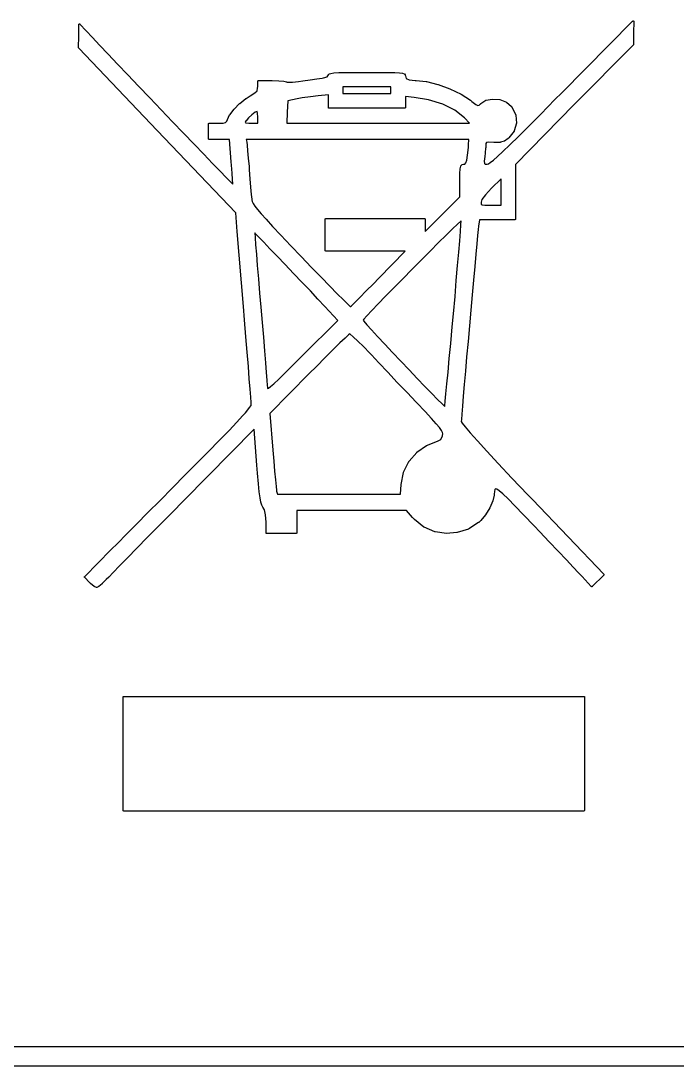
# Model space of a CAD drawing. Extents: x 92.1 to 192.1, y -135.1 to -45.9.
# Drawn here: x 147.86 to 152.88, y -135.07 to -127.07 of the extents above; entities that cross this region are included whole.
import ezdxf

# ---------------------------------------------------------------- set-up
doc = ezdxf.new("R2010")
doc.units = 0
doc.header["$MEASUREMENT"] = 0
doc.layers.add('BLACK', color=7, linetype='CONTINUOUS')

msp = doc.modelspace()

# ---------------------------------------------------------------- linework, layer by layer
at = {"layer": 'BLACK', "linetype": 'CONTINUOUS'}
for p, q in [((151.998, -127.622), (152.54, -127.073)), ((152.54, -127.073), (152.541, -127.073)), ((152.541, -127.073), (152.541, -127.072)), ((152.541, -127.072), (152.542, -127.072)), ((152.542, -127.072), (152.542, -127.072)), ((152.542, -127.072), (152.542, -127.072)), ((152.542, -127.072), (152.543, -127.072)), ((152.543, -127.072), (152.543, -127.072)), ((152.543, -127.072), (152.543, -127.072)), ((152.543, -127.072), (152.544, -127.072)), ((152.544, -127.072), (152.545, -127.072)), ((152.545, -127.072), (152.545, -127.072)), ((152.545, -127.072), (152.545, -127.072)), ((152.545, -127.072), (152.546, -127.072)), ((152.546, -127.072), (152.546, -127.072)), ((152.546, -127.072), (152.547, -127.072)), ((152.547, -127.072), (152.547, -127.072)), ((152.547, -127.072), (152.547, -127.073)), ((152.547, -127.073), (152.548, -127.073)), ((152.548, -127.073), (152.548, -127.074)), ((152.548, -127.074), (152.548, -127.074)), ((152.548, -127.074), (152.548, -127.074)), ((152.548, -127.074), (152.549, -127.075)), ((152.549, -127.077), (152.548, -127.164)), ((152.549, -127.075), (152.549, -127.075)), ((152.549, -127.075), (152.549, -127.075)), ((152.549, -127.075), (152.549, -127.076)), ((152.549, -127.076), (152.549, -127.077)), ((148.302, -127.099), (148.302, -127.098)), ((148.302, -127.098), (148.302, -127.098)), ((148.302, -127.098), (148.303, -127.098)), ((148.302, -127.1), (148.302, -127.099)), ((148.302, -127.188), (148.302, -127.1)), ((148.303, -127.097), (148.304, -127.096)), ((148.303, -127.098), (148.303, -127.097)), ((148.303, -127.097), (148.303, -127.097)), ((148.303, -127.097), (148.303, -127.097)), ((148.303, -127.097), (148.303, -127.097)), ((148.304, -127.096), (148.304, -127.096)), ((148.304, -127.096), (148.305, -127.096)), ((148.305, -127.096), (148.305, -127.095)), ((148.305, -127.095), (148.305, -127.095)), ((148.305, -127.095), (148.306, -127.095)), ((148.306, -127.095), (148.306, -127.095)), ((148.306, -127.095), (148.306, -127.095)), ((148.306, -127.095), (148.307, -127.095)), ((148.307, -127.095), (148.308, -127.095)), ((148.308, -127.095), (148.308, -127.095)), ((148.308, -127.095), (148.308, -127.095)), ((148.308, -127.095), (148.309, -127.095)), ((148.309, -127.095), (148.309, -127.095)), ((148.309, -127.095), (148.31, -127.095)), ((148.31, -127.095), (148.31, -127.096)), ((148.31, -127.096), (148.31, -127.096)), ((148.31, -127.096), (148.311, -127.096)), ((148.311, -127.096), (148.408, -127.2)), ((152.548, -127.164), (152.548, -127.251)), ((148.301, -127.276), (148.302, -127.188)), ((148.408, -127.2), (148.462, -127.258)), ((148.301, -127.277), (148.301, -127.276)), ((148.302, -127.277), (148.301, -127.277)), ((148.301, -127.277), (148.301, -127.277)), ((148.302, -127.278), (148.302, -127.277)), ((148.302, -127.279), (148.302, -127.278)), ((148.302, -127.278), (148.302, -127.278)), ((148.302, -127.278), (148.302, -127.278)), ((148.302, -127.28), (148.302, -127.279)), ((148.303, -127.28), (148.302, -127.28)), ((148.903, -127.911), (148.303, -127.28)), ((148.303, -127.28), (148.303, -127.28)), ((148.462, -127.258), (148.462, -127.258)), ((148.462, -127.258), (148.526, -127.326)), ((148.526, -127.326), (148.598, -127.402)), ((152.546, -127.254), (152.094, -127.713)), ((152.547, -127.253), (152.546, -127.254)), ((152.546, -127.254), (152.546, -127.254)), ((152.546, -127.254), (152.546, -127.254)), ((152.548, -127.251), (152.547, -127.252)), ((152.547, -127.252), (152.547, -127.252)), ((152.547, -127.252), (152.547, -127.253)), ((152.547, -127.253), (152.547, -127.253)), ((152.547, -127.253), (152.547, -127.253)), ((152.548, -127.251), (152.548, -127.251)), ((152.548, -127.251), (152.548, -127.251)), ((148.598, -127.402), (148.598, -127.402)), ((148.598, -127.402), (148.677, -127.485)), ((148.677, -127.485), (148.677, -127.485)), ((148.677, -127.485), (148.76, -127.572)), ((150.204, -127.499), (150.213, -127.486)), ((150.213, -127.486), (150.216, -127.481)), ((150.216, -127.481), (150.218, -127.479)), ((150.218, -127.479), (150.219, -127.478)), ((150.218, -127.479), (150.218, -127.479)), ((150.219, -127.478), (150.231, -127.474)), ((150.231, -127.474), (150.231, -127.474)), ((150.231, -127.474), (150.232, -127.474)), ((150.232, -127.474), (150.255, -127.47)), ((150.255, -127.47), (150.292, -127.468)), ((150.255, -127.47), (150.255, -127.47)), ((150.255, -127.47), (150.255, -127.47)), ((150.292, -127.468), (150.346, -127.467)), ((150.292, -127.468), (150.292, -127.468)), ((150.292, -127.468), (150.292, -127.468)), ((150.346, -127.467), (150.42, -127.466)), ((150.346, -127.467), (150.346, -127.467)), ((150.346, -127.467), (150.346, -127.467)), ((150.42, -127.466), (150.42, -127.466)), ((150.42, -127.466), (150.42, -127.466)), ((150.42, -127.466), (150.507, -127.466)), ((150.507, -127.466), (150.507, -127.466)), ((150.507, -127.466), (150.507, -127.466)), ((150.507, -127.466), (150.599, -127.466)), ((150.599, -127.466), (150.599, -127.466)), ((150.599, -127.466), (150.599, -127.466)), ((150.599, -127.466), (150.67, -127.466)), ((150.67, -127.466), (150.67, -127.466)), ((150.67, -127.466), (150.67, -127.466)), ((150.67, -127.466), (150.721, -127.467)), ((150.721, -127.467), (150.721, -127.467)), ((150.721, -127.467), (150.721, -127.467)), ((150.721, -127.467), (150.756, -127.469)), ((150.756, -127.469), (150.757, -127.469)), ((150.757, -127.469), (150.757, -127.469)), ((150.757, -127.469), (150.779, -127.472)), ((150.779, -127.472), (150.779, -127.473)), ((150.779, -127.473), (150.78, -127.473)), ((150.78, -127.473), (150.792, -127.477)), ((150.792, -127.477), (150.792, -127.477)), ((150.792, -127.477), (150.793, -127.477)), ((150.793, -127.477), (150.793, -127.478)), ((150.793, -127.478), (150.793, -127.478)), ((150.793, -127.478), (150.794, -127.478)), ((150.794, -127.478), (150.794, -127.478)), ((150.794, -127.478), (150.799, -127.484)), ((150.799, -127.484), (150.799, -127.485)), ((150.799, -127.485), (150.8, -127.485)), ((150.8, -127.485), (150.8, -127.486)), ((150.8, -127.486), (150.8, -127.486)), ((150.8, -127.486), (150.8, -127.486)), ((150.8, -127.486), (150.8, -127.487)), ((150.8, -127.487), (150.801, -127.493)), ((149.672, -127.532), (149.673, -127.531)), ((149.672, -127.533), (149.672, -127.532)), ((149.672, -127.532), (149.672, -127.532)), ((149.672, -127.532), (149.672, -127.532)), ((149.672, -127.534), (149.672, -127.533)), ((149.672, -127.533), (149.672, -127.533)), ((149.672, -127.571), (149.672, -127.534)), ((149.673, -127.531), (149.673, -127.53)), ((149.673, -127.53), (149.673, -127.53)), ((149.673, -127.53), (149.674, -127.53)), ((149.673, -127.531), (149.673, -127.531)), ((149.674, -127.53), (149.674, -127.529)), ((149.674, -127.529), (149.675, -127.529)), ((149.674, -127.53), (149.674, -127.53)), ((149.675, -127.529), (149.675, -127.529)), ((149.675, -127.529), (149.676, -127.529)), ((149.676, -127.529), (149.676, -127.529)), ((149.676, -127.529), (149.676, -127.529)), ((149.676, -127.529), (149.677, -127.529)), ((149.677, -127.529), (149.783, -127.529)), ((149.783, -127.529), (149.783, -127.529)), ((149.783, -127.529), (149.783, -127.529)), ((149.783, -127.529), (149.832, -127.53)), ((149.832, -127.53), (149.832, -127.53)), ((149.832, -127.53), (149.832, -127.53)), ((149.832, -127.53), (149.87, -127.533)), ((149.87, -127.533), (149.87, -127.533)), ((149.87, -127.533), (149.87, -127.533)), ((149.87, -127.533), (149.892, -127.538)), ((149.892, -127.538), (149.892, -127.538)), ((149.892, -127.538), (149.892, -127.538)), ((149.892, -127.538), (149.893, -127.538)), ((149.893, -127.538), (149.893, -127.538)), ((149.893, -127.538), (149.893, -127.538)), ((149.893, -127.538), (149.894, -127.539)), ((149.894, -127.539), (149.895, -127.54)), ((149.895, -127.54), (149.907, -127.542)), ((149.907, -127.542), (149.938, -127.541)), ((149.938, -127.541), (149.984, -127.536)), ((149.984, -127.536), (150.016, -127.532)), ((150.016, -127.532), (150.073, -127.523)), ((150.073, -127.523), (150.125, -127.515)), ((150.073, -127.523), (150.073, -127.523)), ((150.073, -127.523), (150.073, -127.523)), ((150.125, -127.515), (150.164, -127.51)), ((150.125, -127.515), (150.125, -127.515)), ((150.125, -127.515), (150.125, -127.515)), ((150.164, -127.51), (150.165, -127.51)), ((150.165, -127.51), (150.176, -127.508)), ((150.165, -127.51), (150.165, -127.51)), ((150.176, -127.508), (150.204, -127.499)), ((150.801, -127.493), (150.808, -127.513)), ((150.808, -127.513), (150.83, -127.524)), ((150.83, -127.524), (150.875, -127.529)), ((150.875, -127.529), (150.883, -127.529)), ((150.883, -127.529), (150.883, -127.529)), ((150.883, -127.529), (150.884, -127.529)), ((150.884, -127.529), (150.961, -127.537)), ((150.961, -127.537), (150.962, -127.537)), ((150.962, -127.537), (150.962, -127.537)), ((150.962, -127.537), (151.05, -127.559)), ((151.05, -127.559), (151.05, -127.559)), ((151.05, -127.559), (151.051, -127.559)), ((151.051, -127.559), (151.142, -127.592)), ((148.76, -127.572), (148.846, -127.662)), ((149.582, -127.665), (149.613, -127.645)), ((149.613, -127.645), (149.649, -127.624)), ((149.613, -127.645), (149.613, -127.645)), ((149.613, -127.645), (149.613, -127.645)), ((149.649, -127.624), (149.666, -127.607)), ((149.666, -127.607), (149.671, -127.587)), ((149.671, -127.587), (149.672, -127.574)), ((149.672, -127.574), (149.672, -127.571)), ((150.133, -127.645), (150.074, -127.653)), ((150.213, -127.637), (150.133, -127.645)), ((150.213, -127.735), (150.213, -127.637)), ((150.323, -127.576), (150.323, -127.629)), ((150.69, -127.576), (150.323, -127.576)), ((150.323, -127.629), (150.69, -127.629)), ((150.69, -127.629), (150.69, -127.576)), ((151.142, -127.592), (151.142, -127.592)), ((151.142, -127.592), (151.142, -127.592)), ((151.142, -127.592), (151.228, -127.634)), ((151.228, -127.634), (151.228, -127.634)), ((151.228, -127.634), (151.228, -127.634)), ((151.228, -127.634), (151.3, -127.68)), ((151.946, -127.675), (151.998, -127.622)), ((148.846, -127.662), (148.933, -127.754)), ((149.49, -127.748), (149.533, -127.705)), ((149.533, -127.705), (149.534, -127.704)), ((149.534, -127.704), (149.581, -127.666)), ((149.534, -127.704), (149.534, -127.704)), ((149.581, -127.666), (149.582, -127.666)), ((149.582, -127.666), (149.582, -127.665)), ((149.902, -127.683), (149.898, -127.77)), ((149.973, -127.669), (149.902, -127.683)), ((150.011, -127.662), (149.973, -127.669)), ((150.074, -127.653), (150.011, -127.662)), ((150.868, -127.658), (150.801, -127.65)), ((150.801, -127.65), (150.801, -127.735)), ((150.978, -127.676), (150.868, -127.658)), ((151.088, -127.709), (150.978, -127.676)), ((151.179, -127.755), (151.088, -127.709)), ((151.3, -127.68), (151.3, -127.68)), ((151.3, -127.68), (151.301, -127.681)), ((151.301, -127.681), (151.31, -127.688)), ((151.31, -127.688), (151.31, -127.688)), ((151.31, -127.688), (151.34, -127.712)), ((151.34, -127.712), (151.356, -127.72)), ((151.356, -127.72), (151.365, -127.718)), ((151.365, -127.718), (151.377, -127.706)), ((151.377, -127.706), (151.378, -127.706)), ((151.378, -127.705), (151.416, -127.68)), ((151.378, -127.706), (151.378, -127.705)), ((151.416, -127.68), (151.416, -127.68)), ((151.416, -127.68), (151.417, -127.68)), ((151.417, -127.68), (151.417, -127.68)), ((151.417, -127.68), (151.418, -127.68)), ((151.418, -127.68), (151.468, -127.67)), ((151.418, -127.68), (151.418, -127.68)), ((151.418, -127.68), (151.418, -127.68)), ((151.468, -127.67), (151.469, -127.67)), ((151.469, -127.67), (151.469, -127.67)), ((151.469, -127.67), (151.523, -127.675)), ((151.523, -127.675), (151.523, -127.675)), ((151.523, -127.675), (151.524, -127.675)), ((151.524, -127.675), (151.574, -127.694)), ((151.574, -127.694), (151.574, -127.694)), ((151.574, -127.694), (151.575, -127.695)), ((151.575, -127.695), (151.613, -127.727)), ((151.613, -127.727), (151.614, -127.727)), ((151.614, -127.727), (151.614, -127.727)), ((151.614, -127.727), (151.617, -127.731)), ((152.094, -127.713), (151.644, -128.171)), ((151.837, -127.785), (151.946, -127.675)), ((148.933, -127.754), (149.02, -127.844)), ((149.439, -127.826), (149.456, -127.791)), ((149.456, -127.791), (149.457, -127.79)), ((149.456, -127.791), (149.456, -127.791)), ((149.457, -127.79), (149.49, -127.748)), ((149.49, -127.748), (149.49, -127.748)), ((149.49, -127.748), (149.49, -127.748)), ((149.627, -127.792), (149.6, -127.815)), ((149.653, -127.772), (149.627, -127.792)), ((149.667, -127.766), (149.653, -127.772)), ((149.67, -127.779), (149.667, -127.766)), ((149.672, -127.81), (149.67, -127.779)), ((149.898, -127.77), (149.895, -127.856)), ((149.898, -127.77), (149.898, -127.77)), ((150.213, -127.736), (150.213, -127.735)), ((150.213, -127.735), (150.213, -127.735)), ((150.213, -127.737), (150.213, -127.736)), ((150.213, -127.736), (150.213, -127.736)), ((150.214, -127.738), (150.213, -127.737)), ((150.213, -127.737), (150.213, -127.737)), ((150.213, -127.737), (150.213, -127.737)), ((150.214, -127.739), (150.214, -127.738)), ((150.214, -127.738), (150.214, -127.738)), ((150.214, -127.738), (150.214, -127.738)), ((150.215, -127.739), (150.214, -127.739)), ((150.216, -127.739), (150.215, -127.739)), ((150.215, -127.739), (150.215, -127.739)), ((150.216, -127.74), (150.216, -127.739)), ((150.217, -127.74), (150.216, -127.74)), ((150.216, -127.74), (150.216, -127.74)), ((150.218, -127.74), (150.217, -127.74)), ((150.217, -127.74), (150.217, -127.74)), ((150.796, -127.74), (150.218, -127.74)), ((150.797, -127.74), (150.796, -127.74)), ((150.796, -127.74), (150.796, -127.74)), ((150.798, -127.74), (150.797, -127.74)), ((150.797, -127.74), (150.797, -127.74)), ((150.799, -127.739), (150.798, -127.739)), ((150.798, -127.739), (150.798, -127.74)), ((150.8, -127.738), (150.799, -127.739)), ((150.799, -127.739), (150.799, -127.739)), ((150.799, -127.739), (150.799, -127.739)), ((150.801, -127.737), (150.8, -127.737)), ((150.8, -127.737), (150.8, -127.738)), ((150.8, -127.738), (150.8, -127.738)), ((150.8, -127.738), (150.8, -127.738)), ((150.801, -127.735), (150.801, -127.735)), ((150.801, -127.735), (150.801, -127.736)), ((150.801, -127.736), (150.801, -127.736)), ((150.801, -127.736), (150.801, -127.737)), ((150.801, -127.737), (150.801, -127.737)), ((151.253, -127.815), (151.179, -127.755)), ((151.617, -127.731), (151.617, -127.732)), ((151.617, -127.732), (151.617, -127.732)), ((151.617, -127.732), (151.646, -127.791)), ((151.646, -127.791), (151.646, -127.791)), ((151.646, -127.791), (151.646, -127.791)), ((151.646, -127.791), (151.646, -127.792)), ((151.646, -127.792), (151.646, -127.793)), ((151.646, -127.793), (151.646, -127.793)), ((151.646, -127.793), (151.646, -127.793)), ((151.646, -127.793), (151.652, -127.854)), ((151.745, -127.878), (151.837, -127.785)), ((151.837, -127.785), (151.837, -127.785)), ((149.02, -127.844), (149.104, -127.932)), ((149.295, -127.859), (149.295, -127.858)), ((149.295, -127.858), (149.295, -127.858)), ((149.295, -127.858), (149.296, -127.858)), ((149.295, -127.86), (149.295, -127.859)), ((149.295, -127.859), (149.295, -127.859)), ((149.295, -127.861), (149.295, -127.86)), ((149.295, -127.86), (149.295, -127.86)), ((149.295, -127.974), (149.295, -127.861)), ((149.296, -127.858), (149.296, -127.857)), ((149.296, -127.857), (149.296, -127.857)), ((149.296, -127.857), (149.296, -127.857)), ((149.296, -127.857), (149.297, -127.857)), ((149.297, -127.857), (149.297, -127.856)), ((149.297, -127.856), (149.298, -127.856)), ((149.298, -127.856), (149.298, -127.856)), ((149.298, -127.856), (149.298, -127.856)), ((149.298, -127.856), (149.299, -127.856)), ((149.299, -127.856), (149.299, -127.856)), ((149.299, -127.856), (149.3, -127.856)), ((149.3, -127.856), (149.367, -127.856)), ((149.367, -127.856), (149.406, -127.855)), ((149.406, -127.855), (149.426, -127.85)), ((149.426, -127.85), (149.427, -127.848)), ((149.427, -127.848), (149.428, -127.848)), ((149.428, -127.848), (149.435, -127.839)), ((149.435, -127.839), (149.439, -127.827)), ((149.439, -127.827), (149.439, -127.826)), ((149.439, -127.827), (149.439, -127.827)), ((149.58, -127.838), (149.576, -127.85)), ((149.576, -127.85), (149.58, -127.853)), ((149.582, -127.836), (149.58, -127.838)), ((149.58, -127.853), (149.603, -127.855)), ((149.6, -127.815), (149.582, -127.836)), ((149.603, -127.855), (149.62, -127.856)), ((149.62, -127.856), (149.672, -127.856)), ((149.672, -127.856), (149.672, -127.81)), ((149.895, -127.856), (151.292, -127.856)), ((151.292, -127.856), (151.253, -127.815)), ((151.651, -127.856), (151.634, -127.915)), ((151.652, -127.855), (151.651, -127.856)), ((151.651, -127.856), (151.651, -127.856)), ((151.651, -127.856), (151.651, -127.856)), ((151.652, -127.854), (151.652, -127.854)), ((151.652, -127.854), (151.652, -127.854)), ((151.652, -127.854), (151.652, -127.855)), ((151.666, -127.956), (151.745, -127.878)), ((149.503, -128.542), (148.903, -127.911)), ((148.903, -127.911), (148.903, -127.911)), ((149.104, -127.932), (149.184, -128.016)), ((151.594, -127.967), (151.593, -127.968)), ((151.633, -127.916), (151.594, -127.967)), ((151.594, -127.967), (151.594, -127.967)), ((151.601, -128.02), (151.666, -127.956)), ((151.634, -127.915), (151.633, -127.916)), ((151.633, -127.916), (151.633, -127.916)), ((151.633, -127.916), (151.633, -127.916)), ((151.634, -127.915), (151.634, -127.915)), ((151.634, -127.915), (151.634, -127.915)), ((151.634, -127.915), (151.634, -127.915)), ((149.184, -128.016), (149.184, -128.016)), ((149.184, -128.016), (149.259, -128.093)), ((149.295, -127.975), (149.295, -127.974)), ((149.295, -127.974), (149.295, -127.974)), ((149.295, -127.976), (149.295, -127.975)), ((149.295, -127.975), (149.295, -127.975)), ((149.295, -127.975), (149.295, -127.975)), ((149.296, -127.977), (149.295, -127.976)), ((149.295, -127.976), (149.295, -127.976)), ((149.296, -127.978), (149.296, -127.977)), ((149.296, -127.977), (149.296, -127.977)), ((149.296, -127.977), (149.296, -127.977)), ((149.297, -127.978), (149.296, -127.978)), ((149.298, -127.978), (149.297, -127.978)), ((149.297, -127.978), (149.297, -127.978)), ((149.298, -127.979), (149.298, -127.978)), ((149.298, -127.978), (149.298, -127.978)), ((149.299, -127.979), (149.298, -127.979)), ((149.3, -127.979), (149.299, -127.979)), ((149.299, -127.979), (149.299, -127.979)), ((149.455, -127.979), (149.3, -127.979)), ((149.469, -128.152), (149.455, -127.979)), ((149.582, -127.979), (149.587, -128.001)), ((151.288, -127.979), (149.582, -127.979)), ((149.587, -128.001), (149.587, -128.001)), ((149.587, -128.001), (149.587, -128.001)), ((149.587, -128.001), (149.59, -128.024)), ((149.59, -128.024), (149.59, -128.024)), ((149.59, -128.024), (149.59, -128.024)), ((149.59, -128.024), (149.594, -128.066)), ((151.277, -128.1), (151.283, -128.042)), ((151.283, -128.042), (151.285, -128.02)), ((151.285, -128.02), (151.288, -127.979)), ((151.415, -128.045), (151.412, -128.085)), ((151.416, -128.045), (151.415, -128.045)), ((151.415, -128.045), (151.415, -128.045)), ((151.417, -128.018), (151.416, -128.045)), ((151.418, -128.01), (151.417, -128.018)), ((151.423, -128.003), (151.418, -128.01)), ((151.44, -128), (151.423, -128.003)), ((151.479, -128.002), (151.44, -128)), ((151.489, -128.002), (151.479, -128.002)), ((151.529, -128.002), (151.489, -128.002)), ((151.489, -128.002), (151.489, -128.002)), ((151.489, -128.002), (151.489, -128.002)), ((151.53, -128.002), (151.529, -128.002)), ((151.559, -127.993), (151.53, -128.001)), ((151.53, -128.001), (151.53, -128.002)), ((151.548, -128.071), (151.601, -128.02)), ((151.56, -127.992), (151.559, -127.992)), ((151.559, -127.992), (151.559, -127.993)), ((151.588, -127.972), (151.56, -127.992)), ((151.593, -127.968), (151.588, -127.972)), ((151.588, -127.972), (151.588, -127.972)), ((151.588, -127.972), (151.588, -127.972)), ((149.259, -128.093), (149.259, -128.093)), ((149.259, -128.093), (149.326, -128.163)), ((149.594, -128.066), (149.594, -128.066)), ((149.594, -128.066), (149.594, -128.066)), ((149.594, -128.066), (149.599, -128.123)), ((149.599, -128.123), (149.599, -128.123)), ((149.599, -128.123), (149.599, -128.123)), ((149.599, -128.123), (149.605, -128.188)), ((151.271, -128.138), (151.277, -128.1)), ((151.409, -128.109), (151.405, -128.147)), ((151.412, -128.085), (151.409, -128.109)), ((151.412, -128.085), (151.412, -128.085)), ((151.412, -128.085), (151.412, -128.085)), ((151.475, -128.139), (151.507, -128.11)), ((151.507, -128.11), (151.548, -128.071)), ((149.326, -128.163), (149.384, -128.223)), ((149.471, -128.176), (149.469, -128.152)), ((149.469, -128.152), (149.469, -128.152)), ((149.476, -128.237), (149.471, -128.176)), ((149.605, -128.188), (149.605, -128.188)), ((149.605, -128.188), (149.605, -128.188)), ((149.605, -128.188), (149.606, -128.212)), ((151.219, -128.241), (151.221, -128.205)), ((151.221, -128.204), (151.225, -128.184)), ((151.221, -128.205), (151.221, -128.204)), ((151.221, -128.205), (151.221, -128.205)), ((151.225, -128.183), (151.226, -128.182)), ((151.225, -128.184), (151.225, -128.183)), ((151.225, -128.183), (151.225, -128.183)), ((151.225, -128.184), (151.225, -128.184)), ((151.225, -128.184), (151.225, -128.184)), ((151.226, -128.182), (151.233, -128.174)), ((151.226, -128.182), (151.226, -128.182)), ((151.233, -128.174), (151.233, -128.173)), ((151.233, -128.173), (151.233, -128.173)), ((151.233, -128.173), (151.234, -128.173)), ((151.234, -128.173), (151.235, -128.172)), ((151.235, -128.172), (151.235, -128.172)), ((151.235, -128.172), (151.235, -128.172)), ((151.235, -128.172), (151.235, -128.172)), ((151.235, -128.172), (151.236, -128.172)), ((151.236, -128.172), (151.247, -128.17)), ((151.236, -128.172), (151.236, -128.172)), ((151.236, -128.172), (151.236, -128.172)), ((151.247, -128.17), (151.257, -128.168)), ((151.257, -128.168), (151.265, -128.159)), ((151.265, -128.159), (151.271, -128.138)), ((151.405, -128.147), (151.407, -128.164)), ((151.407, -128.164), (151.413, -128.169)), ((151.413, -128.169), (151.428, -128.17)), ((151.428, -128.17), (151.436, -128.167)), ((151.436, -128.167), (151.451, -128.157)), ((151.451, -128.157), (151.475, -128.139)), ((151.644, -128.171), (151.644, -128.379)), ((149.384, -128.223), (149.431, -128.271)), ((149.431, -128.271), (149.465, -128.306)), ((149.479, -128.286), (149.476, -128.237)), ((149.476, -128.237), (149.476, -128.237)), ((149.481, -128.32), (149.479, -128.286)), ((149.606, -128.212), (149.612, -128.282)), ((149.612, -128.282), (149.617, -128.346)), ((151.219, -128.298), (151.219, -128.241)), ((151.219, -128.241), (151.219, -128.241)), ((151.219, -128.241), (151.219, -128.241)), ((151.533, -128.282), (151.46, -128.354)), ((151.533, -128.484), (151.533, -128.282)), ((149.465, -128.306), (149.481, -128.322)), ((149.481, -128.322), (149.481, -128.32)), ((149.617, -128.346), (149.617, -128.346)), ((149.617, -128.346), (149.622, -128.4)), ((151.219, -128.418), (151.219, -128.298)), ((151.219, -128.298), (151.219, -128.298)), ((151.219, -128.298), (151.219, -128.298)), ((151.46, -128.354), (151.414, -128.403)), ((149.622, -128.4), (149.626, -128.436)), ((149.626, -128.436), (149.627, -128.442)), ((149.627, -128.442), (149.63, -128.455)), ((151.18, -128.457), (151.219, -128.418)), ((151.387, -128.44), (151.38, -128.461)), ((151.414, -128.403), (151.387, -128.44)), ((151.644, -128.379), (151.644, -128.59)), ((149.63, -128.455), (149.637, -128.47)), ((149.637, -128.47), (149.649, -128.49)), ((149.649, -128.49), (149.669, -128.515)), ((149.669, -128.515), (149.697, -128.549)), ((151.082, -128.555), (151.18, -128.457)), ((151.38, -128.461), (151.381, -128.474)), ((151.381, -128.474), (151.388, -128.48)), ((151.388, -128.48), (151.408, -128.483)), ((151.408, -128.483), (151.449, -128.484)), ((151.449, -128.484), (151.456, -128.484)), ((151.456, -128.484), (151.533, -128.484)), ((149.514, -128.684), (149.503, -128.542)), ((149.697, -128.549), (149.735, -128.591)), ((149.735, -128.591), (149.785, -128.645)), ((150.187, -128.59), (150.188, -128.589)), ((150.187, -128.829), (150.187, -128.59)), ((150.188, -128.588), (150.188, -128.587)), ((150.188, -128.587), (150.188, -128.587)), ((150.188, -128.587), (150.189, -128.587)), ((150.188, -128.589), (150.188, -128.588)), ((150.188, -128.588), (150.188, -128.588)), ((150.188, -128.589), (150.188, -128.589)), ((150.188, -128.589), (150.188, -128.589)), ((150.189, -128.587), (150.189, -128.586)), ((150.189, -128.586), (150.189, -128.586)), ((150.189, -128.586), (150.19, -128.586)), ((150.19, -128.586), (150.19, -128.585)), ((150.19, -128.585), (150.191, -128.585)), ((150.19, -128.586), (150.19, -128.586)), ((150.191, -128.585), (150.191, -128.585)), ((150.191, -128.585), (150.192, -128.585)), ((150.192, -128.585), (150.192, -128.585)), ((150.192, -128.585), (150.192, -128.585)), ((150.192, -128.585), (150.947, -128.585)), ((150.947, -128.585), (150.947, -128.585)), ((150.947, -128.585), (150.948, -128.585)), ((150.948, -128.585), (150.948, -128.585)), ((150.948, -128.585), (150.949, -128.585)), ((150.949, -128.585), (150.949, -128.585)), ((150.949, -128.585), (150.949, -128.586)), ((150.949, -128.586), (150.95, -128.586)), ((150.95, -128.586), (150.95, -128.586)), ((150.95, -128.586), (150.95, -128.586)), ((150.95, -128.586), (150.951, -128.587)), ((150.951, -128.587), (150.951, -128.587)), ((150.951, -128.587), (150.951, -128.587)), ((150.951, -128.587), (150.951, -128.588)), ((150.951, -128.588), (150.952, -128.588)), ((150.952, -128.684), (151.082, -128.555)), ((150.952, -128.588), (150.952, -128.589)), ((150.952, -128.589), (150.952, -128.589)), ((150.952, -128.589), (150.952, -128.589)), ((150.952, -128.589), (150.952, -128.59)), ((150.952, -128.59), (150.952, -128.684)), ((151.226, -128.606), (151.201, -128.628)), ((151.226, -128.633), (151.227, -128.604)), ((151.227, -128.604), (151.226, -128.606)), ((151.368, -128.595), (151.361, -128.644)), ((151.639, -128.595), (151.368, -128.595)), ((151.64, -128.595), (151.639, -128.595)), ((151.639, -128.595), (151.639, -128.595)), ((151.639, -128.595), (151.639, -128.595)), ((151.641, -128.594), (151.64, -128.595)), ((151.64, -128.595), (151.64, -128.595)), ((151.642, -128.594), (151.641, -128.594)), ((151.641, -128.594), (151.641, -128.594)), ((151.641, -128.594), (151.641, -128.594)), ((151.643, -128.593), (151.642, -128.593)), ((151.642, -128.593), (151.642, -128.593)), ((151.642, -128.593), (151.642, -128.594)), ((151.644, -128.59), (151.643, -128.59)), ((151.643, -128.59), (151.643, -128.591)), ((151.643, -128.591), (151.643, -128.591)), ((151.643, -128.591), (151.643, -128.592)), ((151.643, -128.592), (151.643, -128.592)), ((151.643, -128.592), (151.643, -128.592)), ((151.643, -128.592), (151.643, -128.593)), ((149.562, -129.26), (149.514, -128.684)), ((149.785, -128.645), (149.848, -128.712)), ((151.162, -128.665), (151.113, -128.713)), ((151.201, -128.628), (151.162, -128.665)), ((151.162, -128.665), (151.162, -128.665)), ((151.217, -128.756), (151.222, -128.685)), ((151.222, -128.685), (151.226, -128.633)), ((151.359, -128.668), (151.354, -128.714)), ((151.361, -128.644), (151.359, -128.668)), ((149.652, -128.699), (149.649, -128.696)), ((149.649, -128.696), (149.649, -128.696)), ((149.649, -128.696), (149.651, -128.731)), ((149.651, -128.731), (149.651, -128.731)), ((149.651, -128.731), (149.655, -128.786)), ((149.678, -128.726), (149.652, -128.699)), ((149.717, -128.765), (149.678, -128.726)), ((149.765, -128.816), (149.717, -128.765)), ((149.717, -128.765), (149.717, -128.765)), ((149.848, -128.712), (149.848, -128.712)), ((149.848, -128.712), (149.925, -128.794)), ((151.113, -128.713), (151.055, -128.77)), ((151.21, -128.843), (151.217, -128.756)), ((151.217, -128.756), (151.217, -128.756)), ((151.354, -128.714), (151.348, -128.779)), ((151.354, -128.714), (151.354, -128.714)), ((149.655, -128.786), (149.661, -128.858)), ((149.821, -128.874), (149.765, -128.816)), ((149.765, -128.816), (149.765, -128.816)), ((149.925, -128.794), (149.925, -128.794)), ((149.925, -128.794), (150.004, -128.877)), ((150.188, -128.829), (150.187, -128.829)), ((150.188, -128.83), (150.188, -128.829)), ((150.188, -128.831), (150.188, -128.83)), ((150.188, -128.83), (150.188, -128.83)), ((150.188, -128.832), (150.188, -128.831)), ((150.188, -128.831), (150.188, -128.831)), ((150.188, -128.831), (150.188, -128.831)), ((150.189, -128.832), (150.188, -128.832)), ((150.189, -128.833), (150.189, -128.832)), ((150.189, -128.832), (150.189, -128.832)), ((150.19, -128.833), (150.189, -128.833)), ((150.191, -128.833), (150.19, -128.833)), ((150.19, -128.833), (150.19, -128.833)), ((150.19, -128.833), (150.19, -128.833)), ((150.191, -128.834), (150.191, -128.833)), ((150.192, -128.834), (150.191, -128.834)), ((150.799, -128.834), (150.192, -128.834)), ((150.192, -128.834), (150.192, -128.834)), ((150.192, -128.834), (150.192, -128.834)), ((150.598, -129.042), (150.799, -128.834)), ((150.991, -128.834), (150.922, -128.903)), ((151.055, -128.77), (150.991, -128.834)), ((151.055, -128.77), (151.055, -128.77)), ((151.201, -128.945), (151.21, -128.843)), ((151.21, -128.843), (151.21, -128.843)), ((151.348, -128.779), (151.34, -128.859)), ((149.661, -128.858), (149.668, -128.946)), ((149.882, -128.938), (149.821, -128.874)), ((149.821, -128.874), (149.821, -128.874)), ((150.004, -128.877), (150.004, -128.877)), ((150.004, -128.877), (150.083, -128.959)), ((150.922, -128.903), (150.852, -128.974)), ((151.34, -128.859), (151.332, -128.953)), ((151.34, -128.859), (151.34, -128.859)), ((149.668, -128.946), (149.668, -128.946)), ((149.668, -128.946), (149.677, -129.047)), ((149.946, -129.006), (149.882, -128.938)), ((149.882, -128.938), (149.882, -128.938)), ((150.011, -129.074), (149.946, -129.006)), ((149.946, -129.006), (149.946, -129.006)), ((150.083, -128.959), (150.156, -129.035)), ((150.852, -128.974), (150.781, -129.046)), ((151.191, -129.059), (151.201, -128.945)), ((151.332, -128.953), (151.322, -129.058)), ((151.332, -128.953), (151.332, -128.953)), ((149.677, -129.047), (149.677, -129.047)), ((149.677, -129.047), (149.686, -129.157)), ((150.074, -129.14), (150.011, -129.074)), ((150.011, -129.074), (150.011, -129.074)), ((150.156, -129.035), (150.156, -129.035)), ((150.156, -129.035), (150.223, -129.104)), ((150.502, -129.14), (150.557, -129.084)), ((150.557, -129.084), (150.598, -129.042)), ((150.557, -129.084), (150.557, -129.084)), ((150.598, -129.042), (150.598, -129.042)), ((150.781, -129.046), (150.713, -129.115)), ((151.181, -129.183), (151.191, -129.059)), ((151.322, -129.058), (151.312, -129.17)), ((149.686, -129.157), (149.686, -129.157)), ((149.686, -129.157), (149.695, -129.263)), ((150.132, -129.203), (150.074, -129.14)), ((150.074, -129.14), (150.074, -129.14)), ((150.223, -129.104), (150.28, -129.162)), ((150.28, -129.162), (150.327, -129.209)), ((150.454, -129.189), (150.502, -129.14)), ((150.713, -129.115), (150.649, -129.18)), ((150.713, -129.115), (150.713, -129.115)), ((150.185, -129.259), (150.132, -129.203)), ((150.132, -129.203), (150.132, -129.203)), ((150.327, -129.209), (150.361, -129.242)), ((150.361, -129.242), (150.38, -129.26)), ((150.389, -129.253), (150.415, -129.228)), ((150.415, -129.228), (150.454, -129.189)), ((150.592, -129.239), (150.544, -129.29)), ((150.649, -129.18), (150.592, -129.239)), ((150.592, -129.239), (150.592, -129.239)), ((150.649, -129.18), (150.649, -129.18)), ((151.169, -129.314), (151.181, -129.183)), ((151.312, -129.17), (151.302, -129.288)), ((149.571, -129.362), (149.562, -129.26)), ((149.695, -129.263), (149.705, -129.382)), ((150.284, -129.365), (150.185, -129.259)), ((150.185, -129.259), (150.185, -129.259)), ((150.38, -129.26), (150.381, -129.26)), ((150.381, -129.26), (150.389, -129.253)), ((150.544, -129.29), (150.507, -129.329)), ((150.544, -129.29), (150.544, -129.29)), ((151.16, -129.415), (151.169, -129.314)), ((151.169, -129.314), (151.169, -129.314)), ((151.302, -129.288), (151.291, -129.408)), ((149.581, -129.49), (149.571, -129.362)), ((149.705, -129.382), (149.705, -129.382)), ((149.705, -129.382), (149.715, -129.494)), ((150.012, -129.637), (150.284, -129.365)), ((150.484, -129.355), (150.478, -129.363)), ((150.478, -129.363), (150.484, -129.371)), ((150.507, -129.329), (150.484, -129.355)), ((150.484, -129.371), (150.507, -129.398)), ((150.507, -129.398), (150.543, -129.438)), ((151.291, -129.408), (151.281, -129.527)), ((151.291, -129.408), (151.291, -129.408)), ((150.366, -129.475), (150.34, -129.5)), ((150.375, -129.468), (150.366, -129.475)), ((150.379, -129.47), (150.375, -129.468)), ((150.402, -129.49), (150.379, -129.47)), ((150.543, -129.438), (150.589, -129.488)), ((150.589, -129.488), (150.643, -129.546)), ((151.148, -129.541), (151.16, -129.415)), ((151.16, -129.415), (151.16, -129.415)), ((149.591, -129.609), (149.581, -129.49)), ((149.715, -129.494), (149.715, -129.494)), ((149.715, -129.494), (149.723, -129.598)), ((150.299, -129.538), (150.248, -129.589)), ((150.34, -129.5), (150.299, -129.538)), ((150.437, -129.523), (150.402, -129.49)), ((150.48, -129.566), (150.437, -129.523)), ((150.528, -129.617), (150.48, -129.566)), ((150.643, -129.546), (150.703, -129.61)), ((151.137, -129.657), (151.148, -129.541)), ((151.148, -129.541), (151.148, -129.541)), ((151.281, -129.527), (151.27, -129.643)), ((149.6, -129.717), (149.591, -129.609)), ((149.591, -129.609), (149.591, -129.609)), ((149.723, -129.598), (149.723, -129.598)), ((149.723, -129.598), (149.723, -129.598)), ((149.723, -129.598), (149.731, -129.689)), ((149.945, -129.704), (150.012, -129.637)), ((150.248, -129.589), (150.187, -129.649)), ((150.541, -129.63), (150.528, -129.617)), ((150.598, -129.691), (150.541, -129.63)), ((150.541, -129.63), (150.541, -129.63)), ((150.541, -129.63), (150.541, -129.63)), ((150.703, -129.61), (150.703, -129.61)), ((150.703, -129.61), (150.766, -129.677)), ((151.27, -129.643), (151.261, -129.754)), ((149.607, -129.812), (149.6, -129.717)), ((149.731, -129.689), (149.731, -129.689)), ((149.731, -129.689), (149.731, -129.689)), ((149.731, -129.689), (149.737, -129.765)), ((149.881, -129.767), (149.945, -129.704)), ((150.12, -129.717), (150.065, -129.773)), ((150.187, -129.649), (150.12, -129.717)), ((150.666, -129.762), (150.598, -129.691)), ((150.598, -129.691), (150.598, -129.691)), ((150.598, -129.691), (150.598, -129.691)), ((150.766, -129.677), (150.766, -129.677)), ((150.766, -129.677), (150.83, -129.744)), ((151.128, -129.762), (151.137, -129.657)), ((149.737, -129.765), (149.737, -129.765)), ((149.737, -129.765), (149.737, -129.765)), ((149.737, -129.765), (149.741, -129.824)), ((150.065, -129.773), (149.765, -130.077)), ((149.832, -129.815), (149.881, -129.767)), ((149.881, -129.767), (149.881, -129.767)), ((150.739, -129.84), (150.666, -129.762)), ((150.666, -129.762), (150.666, -129.762)), ((150.666, -129.762), (150.666, -129.762)), ((150.83, -129.744), (150.83, -129.744)), ((150.83, -129.744), (150.892, -129.81)), ((151.119, -129.852), (151.128, -129.762)), ((151.261, -129.754), (151.252, -129.856)), ((151.261, -129.754), (151.261, -129.754)), ((149.614, -129.891), (149.607, -129.812)), ((149.607, -129.812), (149.607, -129.812)), ((149.741, -129.824), (149.741, -129.824)), ((149.741, -129.824), (149.741, -129.824)), ((149.741, -129.824), (149.744, -129.863)), ((149.744, -129.863), (149.744, -129.863)), ((149.744, -129.863), (149.744, -129.863)), ((149.744, -129.863), (149.745, -129.878)), ((149.745, -129.878), (149.746, -129.885)), ((149.746, -129.886), (149.753, -129.884)), ((149.746, -129.885), (149.746, -129.886)), ((149.753, -129.884), (149.77, -129.872)), ((149.77, -129.872), (149.795, -129.85)), ((149.795, -129.85), (149.832, -129.815)), ((150.814, -129.918), (150.739, -129.84)), ((150.739, -129.84), (150.739, -129.84)), ((150.739, -129.84), (150.739, -129.84)), ((150.892, -129.81), (150.951, -129.871)), ((150.951, -129.871), (150.951, -129.871)), ((150.951, -129.871), (151.004, -129.926)), ((151.112, -129.927), (151.119, -129.852)), ((151.252, -129.856), (151.244, -129.946)), ((151.252, -129.856), (151.252, -129.856)), ((149.618, -129.952), (149.614, -129.891)), ((149.621, -129.993), (149.618, -129.952)), ((149.618, -129.952), (149.618, -129.952)), ((150.814, -129.918), (150.814, -129.918)), ((150.814, -129.918), (150.814, -129.918)), ((150.884, -129.991), (150.814, -129.918)), ((151.004, -129.926), (151.048, -129.972)), ((151.106, -129.983), (151.112, -129.927)), ((151.112, -129.927), (151.112, -129.927)), ((151.244, -129.946), (151.238, -130.023)), ((151.244, -129.946), (151.244, -129.946)), ((149.588, -130.06), (149.609, -130.033)), ((149.609, -130.033), (149.62, -130.017)), ((149.62, -130.017), (149.622, -130.01)), ((149.622, -130.01), (149.621, -129.993)), ((150.888, -129.996), (150.884, -129.991)), ((150.884, -129.991), (150.884, -129.991)), ((150.953, -130.064), (150.888, -129.996)), ((150.888, -129.996), (150.888, -129.996)), ((151.048, -129.972), (151.082, -130.005)), ((151.082, -130.005), (151.102, -130.024)), ((151.102, -130.019), (151.106, -129.983)), ((151.102, -130.024), (151.102, -130.019)), ((151.238, -130.023), (151.233, -130.083)), ((149.511, -130.145), (149.556, -130.097)), ((149.556, -130.097), (149.578, -130.072)), ((149.578, -130.072), (149.588, -130.06)), ((149.578, -130.072), (149.578, -130.072)), ((149.765, -130.077), (149.787, -130.36)), ((151.002, -130.117), (150.953, -130.064)), ((150.953, -130.064), (150.953, -130.064)), ((151.038, -130.157), (151.002, -130.117)), ((151.23, -130.123), (151.229, -130.139)), ((151.233, -130.083), (151.23, -130.123)), ((149.643, -130.199), (149.109, -130.741)), ((149.38, -130.282), (149.453, -130.207)), ((149.453, -130.207), (149.511, -130.145)), ((149.665, -130.474), (149.643, -130.199)), ((151.063, -130.186), (151.038, -130.157)), ((151.078, -130.207), (151.063, -130.186)), ((151.085, -130.223), (151.078, -130.207)), ((151.229, -130.139), (151.236, -130.152)), ((151.236, -130.152), (151.259, -130.181)), ((151.259, -130.181), (151.297, -130.227)), ((149.292, -130.372), (149.38, -130.282)), ((149.38, -130.282), (149.38, -130.282)), ((151.047, -130.291), (151.072, -130.277)), ((151.072, -130.277), (151.085, -130.248)), ((151.087, -130.235), (151.085, -130.223)), ((151.085, -130.247), (151.087, -130.235)), ((151.085, -130.248), (151.085, -130.247)), ((151.297, -130.227), (151.352, -130.288)), ((151.352, -130.288), (151.352, -130.288)), ((151.352, -130.288), (151.424, -130.366)), ((149.787, -130.36), (149.794, -130.444)), ((150.889, -130.375), (150.963, -130.323)), ((150.963, -130.323), (150.963, -130.322)), ((150.963, -130.322), (150.964, -130.322)), ((150.964, -130.322), (151.047, -130.291)), ((151.424, -130.366), (151.512, -130.46)), ((149.186, -130.478), (149.292, -130.372)), ((149.292, -130.372), (149.292, -130.372)), ((149.794, -130.444), (149.801, -130.52)), ((150.788, -130.528), (150.828, -130.445)), ((150.828, -130.445), (150.829, -130.445)), ((150.829, -130.444), (150.888, -130.376)), ((150.829, -130.445), (150.829, -130.444)), ((150.888, -130.376), (150.888, -130.375)), ((150.888, -130.375), (150.889, -130.375)), ((149.117, -130.548), (149.186, -130.478)), ((149.67, -130.535), (149.665, -130.474)), ((149.665, -130.474), (149.665, -130.474)), ((149.665, -130.474), (149.665, -130.474)), ((149.801, -130.52), (149.801, -130.52)), ((149.801, -130.52), (149.807, -130.585)), ((150.788, -130.529), (150.788, -130.528)), ((151.512, -130.46), (151.617, -130.572)), ((149.02, -130.646), (149.117, -130.548)), ((149.117, -130.548), (149.117, -130.548)), ((149.677, -130.617), (149.67, -130.535)), ((149.67, -130.535), (149.67, -130.535)), ((149.67, -130.535), (149.67, -130.535)), ((149.807, -130.585), (149.812, -130.636)), ((150.769, -130.622), (150.788, -130.529)), ((150.788, -130.529), (150.788, -130.529)), ((151.617, -130.572), (151.617, -130.572)), ((151.617, -130.572), (151.739, -130.701)), ((148.924, -130.743), (149.02, -130.646)), ((149.02, -130.646), (149.02, -130.646)), ((149.683, -130.679), (149.677, -130.617)), ((149.677, -130.617), (149.677, -130.617)), ((149.677, -130.617), (149.677, -130.617)), ((149.689, -130.724), (149.683, -130.679)), ((149.683, -130.679), (149.683, -130.679)), ((149.683, -130.679), (149.683, -130.679)), ((149.812, -130.636), (149.815, -130.666)), ((149.815, -130.666), (149.816, -130.673)), ((149.816, -130.673), (149.822, -130.697)), ((150.763, -130.697), (150.769, -130.623)), ((150.769, -130.623), (150.769, -130.622)), ((150.769, -130.623), (150.769, -130.623)), ((151.482, -130.675), (151.481, -130.697)), ((151.486, -130.661), (151.482, -130.675)), ((151.49, -130.656), (151.486, -130.661)), ((151.5, -130.658), (151.49, -130.656)), ((151.519, -130.67), (151.5, -130.658)), ((151.547, -130.694), (151.519, -130.67)), ((148.831, -130.837), (148.924, -130.743)), ((149.109, -130.741), (149.011, -130.841)), ((149.109, -130.741), (149.109, -130.741)), ((149.689, -130.725), (149.689, -130.724)), ((149.696, -130.757), (149.689, -130.725)), ((149.689, -130.725), (149.689, -130.725)), ((149.703, -130.779), (149.696, -130.757)), ((149.696, -130.757), (149.696, -130.757)), ((149.696, -130.757), (149.696, -130.757)), ((149.822, -130.697), (150.763, -130.697)), ((151.471, -130.748), (151.448, -130.8)), ((151.481, -130.704), (151.471, -130.747)), ((151.471, -130.747), (151.471, -130.747)), ((151.471, -130.747), (151.471, -130.748)), ((151.481, -130.697), (151.481, -130.703)), ((151.481, -130.703), (151.481, -130.704)), ((151.481, -130.704), (151.481, -130.704)), ((151.587, -130.732), (151.547, -130.694)), ((151.639, -130.785), (151.587, -130.732)), ((151.739, -130.701), (151.739, -130.701)), ((151.739, -130.701), (151.774, -130.737)), ((151.774, -130.737), (152.32, -131.309)), ((148.744, -130.925), (148.831, -130.837)), ((148.831, -130.837), (148.831, -130.837)), ((149.011, -130.841), (148.917, -130.936)), ((149.703, -130.78), (149.703, -130.779)), ((149.711, -130.795), (149.703, -130.78)), ((149.703, -130.78), (149.703, -130.78)), ((149.723, -130.816), (149.711, -130.795)), ((149.711, -130.795), (149.711, -130.795)), ((149.711, -130.795), (149.711, -130.795)), ((149.732, -130.854), (149.723, -130.816)), ((150.809, -130.821), (149.971, -130.821)), ((149.971, -130.821), (149.971, -130.992)), ((150.857, -130.874), (150.809, -130.821)), ((151.448, -130.8), (151.415, -130.853)), ((151.448, -130.8), (151.448, -130.8)), ((151.448, -130.8), (151.448, -130.8)), ((151.705, -130.853), (151.639, -130.785)), ((148.666, -131.004), (148.744, -130.925)), ((148.744, -130.925), (148.744, -130.925)), ((149.735, -130.909), (149.732, -130.854)), ((149.735, -130.992), (149.735, -130.909)), ((150.87, -130.889), (150.857, -130.874)), ((150.857, -130.874), (150.857, -130.874)), ((150.857, -130.874), (150.857, -130.874)), ((150.871, -130.889), (150.87, -130.889)), ((150.943, -130.948), (150.871, -130.889)), ((150.871, -130.889), (150.871, -130.889)), ((151.362, -130.913), (151.286, -130.962)), ((151.363, -130.913), (151.362, -130.913)), ((151.362, -130.913), (151.362, -130.913)), ((151.377, -130.899), (151.363, -130.913)), ((151.378, -130.899), (151.377, -130.899)), ((151.415, -130.853), (151.378, -130.898)), ((151.378, -130.898), (151.378, -130.899)), ((151.415, -130.853), (151.415, -130.853)), ((151.415, -130.853), (151.415, -130.853)), ((151.786, -130.939), (151.705, -130.853)), ((151.705, -130.853), (151.705, -130.853)), ((148.6, -131.071), (148.666, -131.004)), ((148.666, -131.004), (148.666, -131.004)), ((148.917, -130.936), (148.828, -131.026)), ((149.735, -130.993), (149.735, -130.992)), ((149.735, -130.992), (149.735, -130.992)), ((149.735, -130.992), (149.735, -130.992)), ((149.735, -130.994), (149.735, -130.993)), ((149.735, -130.993), (149.735, -130.993)), ((149.736, -130.994), (149.735, -130.994)), ((149.735, -130.994), (149.735, -130.994)), ((149.736, -130.995), (149.736, -130.994)), ((149.737, -130.995), (149.736, -130.995)), ((149.736, -130.995), (149.736, -130.995)), ((149.737, -130.996), (149.737, -130.995)), ((149.738, -130.996), (149.737, -130.996)), ((149.737, -130.996), (149.737, -130.996)), ((149.739, -130.996), (149.738, -130.996)), ((149.738, -130.996), (149.738, -130.996)), ((149.74, -130.997), (149.739, -130.996)), ((149.739, -130.996), (149.739, -130.996)), ((149.739, -130.996), (149.739, -130.996)), ((149.966, -130.997), (149.74, -130.997)), ((149.967, -130.996), (149.966, -130.997)), ((149.968, -130.996), (149.967, -130.996)), ((149.967, -130.996), (149.967, -130.996)), ((149.967, -130.996), (149.967, -130.996)), ((149.969, -130.996), (149.968, -130.996)), ((149.968, -130.996), (149.968, -130.996)), ((149.97, -130.995), (149.969, -130.995)), ((149.969, -130.995), (149.969, -130.996)), ((149.969, -130.996), (149.969, -130.996)), ((149.971, -130.994), (149.97, -130.994)), ((149.97, -130.994), (149.97, -130.994)), ((149.97, -130.994), (149.97, -130.995)), ((149.97, -130.995), (149.97, -130.995)), ((149.971, -130.992), (149.971, -130.992)), ((149.971, -130.992), (149.971, -130.992)), ((149.971, -130.992), (149.971, -130.993)), ((149.971, -130.993), (149.971, -130.993)), ((149.971, -130.993), (149.971, -130.994)), ((150.944, -130.948), (150.943, -130.948)), ((151.026, -130.984), (150.944, -130.948)), ((150.944, -130.948), (150.944, -130.948)), ((151.027, -130.984), (151.026, -130.984)), ((151.028, -130.984), (151.027, -130.984)), ((151.116, -130.997), (151.028, -130.984)), ((151.117, -130.997), (151.116, -130.997)), ((151.196, -130.99), (151.117, -130.997)), ((151.117, -130.997), (151.117, -130.997)), ((151.197, -130.99), (151.196, -130.99)), ((151.196, -130.99), (151.196, -130.99)), ((151.285, -130.963), (151.197, -130.99)), ((151.286, -130.962), (151.285, -130.963)), ((151.286, -130.962), (151.286, -130.962)), ((151.83, -130.984), (151.786, -130.939)), ((151.786, -130.939), (151.786, -130.939)), ((151.902, -131.061), (151.83, -130.984)), ((148.548, -131.123), (148.6, -131.071)), ((148.6, -131.071), (148.6, -131.071)), ((148.6, -131.071), (148.6, -131.071)), ((148.828, -131.026), (148.747, -131.109)), ((151.971, -131.133), (151.902, -131.061)), ((151.902, -131.061), (151.902, -131.061)), ((148.348, -131.327), (148.548, -131.123)), ((148.548, -131.123), (148.548, -131.123)), ((148.548, -131.123), (148.548, -131.123)), ((148.747, -131.109), (148.675, -131.182)), ((148.747, -131.109), (148.747, -131.109)), ((152.033, -131.199), (151.971, -131.133)), ((151.971, -131.133), (151.971, -131.133)), ((148.614, -131.245), (148.565, -131.295)), ((148.675, -131.182), (148.614, -131.245)), ((148.614, -131.245), (148.614, -131.245)), ((148.675, -131.182), (148.675, -131.182)), ((152.086, -131.255), (152.033, -131.199)), ((152.033, -131.199), (152.033, -131.199)), ((148.346, -131.33), (148.346, -131.329)), ((148.346, -131.329), (148.347, -131.329)), ((148.347, -131.328), (148.347, -131.327)), ((148.347, -131.327), (148.348, -131.327)), ((148.347, -131.329), (148.347, -131.328)), ((148.347, -131.328), (148.347, -131.328)), ((148.348, -131.327), (148.348, -131.327)), ((148.565, -131.295), (148.531, -131.331)), ((148.565, -131.295), (148.565, -131.295)), ((152.127, -131.298), (152.086, -131.255)), ((152.086, -131.255), (152.086, -131.255)), ((152.153, -131.326), (152.127, -131.298)), ((152.224, -131.404), (152.153, -131.326)), ((152.153, -131.326), (152.153, -131.326)), ((152.319, -131.316), (152.231, -131.404)), ((152.32, -131.315), (152.319, -131.316)), ((152.32, -131.309), (152.32, -131.309)), ((152.32, -131.309), (152.32, -131.309)), ((152.32, -131.309), (152.32, -131.31)), ((152.32, -131.31), (152.321, -131.31)), ((152.321, -131.314), (152.32, -131.314)), ((152.32, -131.314), (152.32, -131.315)), ((152.32, -131.315), (152.32, -131.315)), ((152.32, -131.315), (152.32, -131.315)), ((152.321, -131.31), (152.321, -131.311)), ((152.321, -131.311), (152.321, -131.311)), ((152.321, -131.311), (152.321, -131.311)), ((152.321, -131.311), (152.321, -131.312)), ((152.321, -131.312), (152.321, -131.312)), ((152.321, -131.312), (152.321, -131.313)), ((152.321, -131.313), (152.321, -131.313)), ((152.321, -131.313), (152.321, -131.314)), ((152.321, -131.314), (152.321, -131.314)), ((148.346, -131.331), (148.346, -131.33)), ((148.346, -131.33), (148.346, -131.33)), ((148.346, -131.33), (148.346, -131.33)), ((148.346, -131.332), (148.346, -131.331)), ((148.346, -131.331), (148.346, -131.331)), ((148.347, -131.332), (148.346, -131.332)), ((148.347, -131.333), (148.347, -131.332)), ((148.347, -131.332), (148.347, -131.332)), ((148.347, -131.334), (148.347, -131.333)), ((148.347, -131.333), (148.347, -131.333)), ((148.348, -131.334), (148.347, -131.334)), ((148.384, -131.372), (148.348, -131.334)), ((148.393, -131.381), (148.384, -131.372)), ((148.384, -131.372), (148.384, -131.372)), ((148.384, -131.372), (148.384, -131.372)), ((148.419, -131.402), (148.393, -131.381)), ((148.393, -131.381), (148.393, -131.381)), ((148.393, -131.381), (148.393, -131.381)), ((148.42, -131.403), (148.419, -131.402)), ((148.419, -131.402), (148.419, -131.402)), ((148.437, -131.411), (148.42, -131.403)), ((148.455, -131.404), (148.441, -131.411)), ((148.456, -131.403), (148.455, -131.403)), ((148.455, -131.403), (148.455, -131.404)), ((148.481, -131.382), (148.456, -131.403)), ((148.482, -131.381), (148.481, -131.381)), ((148.481, -131.381), (148.481, -131.382)), ((148.512, -131.35), (148.482, -131.381)), ((148.531, -131.331), (148.512, -131.35)), ((148.512, -131.35), (148.512, -131.35)), ((148.512, -131.35), (148.512, -131.35)), ((152.225, -131.404), (152.224, -131.404)), ((152.224, -131.404), (152.224, -131.404)), ((152.225, -131.405), (152.225, -131.404)), ((152.225, -131.404), (152.225, -131.404)), ((152.226, -131.405), (152.225, -131.405)), ((152.227, -131.405), (152.226, -131.405)), ((152.226, -131.405), (152.226, -131.405)), ((152.228, -131.405), (152.227, -131.405)), ((152.227, -131.405), (152.227, -131.405)), ((152.229, -131.405), (152.228, -131.405)), ((152.228, -131.405), (152.228, -131.405)), ((152.228, -131.405), (152.228, -131.405)), ((152.23, -131.405), (152.229, -131.405)), ((152.229, -131.405), (152.229, -131.405)), ((152.231, -131.404), (152.23, -131.404)), ((152.23, -131.404), (152.23, -131.405)), ((152.23, -131.405), (152.23, -131.405)), ((152.231, -131.404), (152.231, -131.404)), ((148.438, -131.411), (148.437, -131.411)), ((148.437, -131.411), (148.437, -131.411)), ((148.439, -131.411), (148.438, -131.411)), ((148.438, -131.411), (148.438, -131.411)), ((148.44, -131.411), (148.439, -131.411)), ((148.439, -131.411), (148.439, -131.411)), ((148.441, -131.411), (148.44, -131.411)), ((148.44, -131.411), (148.44, -131.411)), ((148.44, -131.411), (148.44, -131.411)), ((148.441, -131.411), (148.441, -131.411)), ((148.641, -132.247), (148.641, -132.246)), ((148.641, -132.246), (148.642, -132.246)), ((148.641, -132.248), (148.641, -132.247)), ((148.641, -132.247), (148.641, -132.247)), ((148.641, -132.249), (148.641, -132.248)), ((148.641, -132.248), (148.641, -132.248)), ((148.641, -133.117), (148.641, -132.249)), ((148.641, -132.249), (148.641, -132.249)), ((148.642, -132.246), (148.643, -132.245)), ((148.642, -132.246), (148.642, -132.246)), ((148.642, -132.246), (148.642, -132.246)), ((148.643, -132.245), (148.643, -132.245)), ((148.643, -132.245), (148.643, -132.245)), ((148.643, -132.245), (148.644, -132.245)), ((148.644, -132.245), (148.644, -132.244)), ((148.644, -132.244), (148.645, -132.244)), ((148.645, -132.244), (148.645, -132.244)), ((148.645, -132.244), (148.645, -132.244)), ((148.645, -132.244), (148.646, -132.244)), ((148.646, -132.244), (152.167, -132.244)), ((152.167, -132.244), (152.167, -132.244)), ((152.167, -132.244), (152.168, -132.244)), ((152.167, -132.244), (152.167, -132.244)), ((152.168, -132.244), (152.168, -132.244)), ((152.168, -132.244), (152.169, -132.245)), ((152.169, -132.245), (152.169, -132.245)), ((152.169, -132.245), (152.169, -132.245)), ((152.169, -132.245), (152.17, -132.245)), ((152.17, -132.245), (152.17, -132.246)), ((152.17, -132.246), (152.17, -132.246)), ((152.17, -132.246), (152.171, -132.246)), ((152.171, -132.246), (152.171, -132.246)), ((152.171, -132.246), (152.171, -132.247)), ((152.171, -132.247), (152.171, -132.247)), ((152.171, -132.247), (152.171, -132.248)), ((152.171, -132.248), (152.172, -132.248)), ((152.172, -132.248), (152.172, -132.249)), ((152.172, -132.249), (152.172, -132.249)), ((152.172, -132.249), (152.172, -133.117)), ((148.641, -133.118), (148.641, -133.117)), ((148.641, -133.117), (148.641, -133.117)), ((148.641, -133.117), (148.641, -133.117)), ((148.641, -133.119), (148.641, -133.118)), ((148.641, -133.118), (148.641, -133.118)), ((148.642, -133.119), (148.641, -133.119)), ((148.641, -133.119), (148.641, -133.119)), ((148.642, -133.12), (148.642, -133.119)), ((148.643, -133.12), (148.642, -133.12)), ((148.642, -133.12), (148.642, -133.12)), ((148.643, -133.121), (148.643, -133.12)), ((148.644, -133.121), (148.643, -133.121)), ((148.643, -133.121), (148.643, -133.121)), ((148.645, -133.121), (148.644, -133.121)), ((148.644, -133.121), (148.644, -133.121)), ((148.645, -133.122), (148.645, -133.121)), ((148.646, -133.122), (148.645, -133.122)), ((148.645, -133.122), (148.645, -133.122)), ((152.167, -133.122), (148.646, -133.122)), ((152.168, -133.121), (152.167, -133.122)), ((152.167, -133.122), (152.167, -133.122)), ((152.167, -133.122), (152.167, -133.122)), ((152.169, -133.121), (152.168, -133.121)), ((152.168, -133.121), (152.168, -133.121)), ((152.17, -133.12), (152.169, -133.121)), ((152.169, -133.121), (152.169, -133.121)), ((152.169, -133.121), (152.169, -133.121)), ((152.171, -133.119), (152.17, -133.12)), ((152.17, -133.12), (152.17, -133.12)), ((152.17, -133.12), (152.17, -133.12)), ((152.172, -133.117), (152.171, -133.118)), ((152.171, -133.118), (152.171, -133.118)), ((152.171, -133.118), (152.171, -133.119)), ((152.171, -133.119), (152.171, -133.119)), ((152.171, -133.119), (152.171, -133.119)), ((152.172, -133.117), (152.172, -133.117)), ((152.172, -133.117), (152.172, -133.117)), ((92.275, -134.925), (191.925, -134.925)), ((191.987, -135.075), (92.1934, -135.075))]:
    msp.add_line(p, q, dxfattribs=at)

doc.saveas('drawing.dxf')
